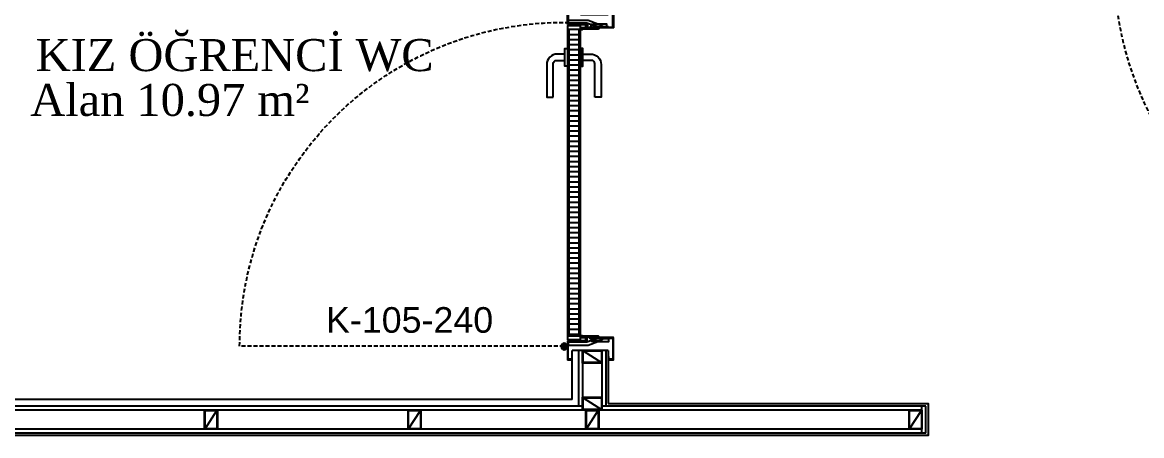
# Model space of a CAD drawing. Header units: millimetres. Extents: x -29311 to -3405, y 28913 to 42880.
# Drawn here: x -17398.6 to -17049.3, y 36365 to 36494.2 of the extents above; entities that cross this region are included whole.
import ezdxf
from ezdxf.enums import TextEntityAlignment as Align

# ---------------------------------------------------------------- set-up
doc = ezdxf.new("R2010")
doc.units = ezdxf.units.MM
doc.linetypes.add('HIDDEN', pattern=[0.375, 0.25, -0.125])
for name, color, linetype in [('A-DUVAR-ALCIPAN', 9, 'Continuous'), ('A-DUVAR-ALCIPAN-CELIK', 144, 'Continuous'), ('A-KAPI-AHSAP', 245, 'Continuous'), ('A-KAPI-AKSESUAR', 206, 'Continuous'), ('A-KAPI-METAL', 84, 'Continuous'), ('A-KAPI-PROFIL', 206, 'Continuous'), ('A-KAPLAMA-SERAMIK', 31, 'Continuous'), ('A-SIVA-ALCIPAN', 247, 'Continuous'), ('A-YAZI', 136, 'Continuous'), ('level', 10, 'Continuous')]:
    doc.layers.add(name, color=color, linetype=linetype)
doc.styles.get("Standard").update_dxf_attribs({"font": 'arial.ttf'})
doc.styles.add('YAZ', font='times.ttf', dxfattribs={"height": 0.12})
doc.styles.add('YAZ-50', font='times.ttf', dxfattribs={"width": 0.9})

# ---------------------------------------------------------------- blocks, each defined once
blk = doc.blocks.new('A$C1989330F')
at = {"layer": 'A-KAPI-AKSESUAR'}
blk.add_lwpolyline([(27.5, 0), (-27.5, 0), (-27.5, -8), (27.5, -8)], close=True, dxfattribs=at)
blk.add_lwpolyline([(-125, -45), (-20, -45, 0.414214), (-10, -35), (-10, -8), (10, -8), (10, -32, -0.414214), (-23, -65), (-125, -65)], format="xyb", close=True, dxfattribs=at)
blk = doc.blocks.new('*U511')
at = {"ltscale": 12}
h = blk.add_hatch(dxfattribs=at)
h.set_pattern_fill('ANSI31', color=8, scale=5, angle=45)
h.set_pattern_definition([(90, (47.96, 20), (-15.875, 3e-15), [])])
h.paths.add_polyline_path([(1004, -130), (44, -130), (44, -160), (1004, -160)])
at = {"color": 8, "linetype": 'HIDDEN', "ltscale": 50}
blk.add_lwpolyline([(12.6, -176.2), (12.6, -1188.5, 0.417281), (1024.9, -165.6)], format="xyb", dxfattribs=at)
at = {"layer": 'A-KAPI-AHSAP'}
for points in [[(44, -165), (34, -165), (34, -148), (34, -148), (34, -125), (44, -125), (44, -165)], [(44, -125), (1004, -125)], [(1004, -165), (1004, -125), (1014, -125), (1014, -165), (1014, -165), (1014, -165), (1004, -165)], [(1004, -165), (44, -165)]]:
    blk.add_lwpolyline(points, dxfattribs=at)
blk.add_lwpolyline([(1004, -130), (44, -130), (44, -160), (1004, -160)], close=True, dxfattribs=at)
at = {"layer": 'A-KAPI-AKSESUAR'}
for radius in [10, 5, 4]:
    blk.add_circle((12, -175), radius, dxfattribs=at)
at = {"layer": 'A-KAPI-METAL'}
for points in [[(-29, -21.2), (39, -21.2, -0.414214), (40, -22.2), (40, -95.9), (38, -95.9), (38, -23.7, 0.414214), (37.5, -23.2), (-27.5, -23.2, 0.414214), (-28, -23.7), (-28, -35.2, 0.414214), (-27.5, -35.7), (-20, -35.7), (-20, -37.7), (-29, -37.7, -0.414214), (-30, -36.7), (-30, -22.2, -0.414214)], [(1077, -21.2), (1009, -21.2, 0.414214), (1008, -22.2), (1008, -95.9), (1010, -95.9), (1010, -23.7, -0.414214), (1010.5, -23.2), (1075.5, -23.2, -0.414214), (1076, -23.7), (1076, -35.2, -0.414214), (1075.5, -35.7), (1068, -35.7), (1068, -37.7), (1077, -37.7, 0.414214), (1078, -36.7), (1078, -22.2, 0.414214)], [(-30, -151, -0.414214), (-29, -150), (-20, -150), (-20, -152), (-27.5, -152, 0.414214), (-28, -152.5), (-28, -162.5, 0.414214), (-27.5, -163), (26.5, -163, 0.414214), (27, -162.5), (27, -105, -0.414214), (28.2, -104), (41, -104, -0.414154), (42, -105), (42, -119.5), (42, -82.6), (42, -68.4), (42, -82.6), (40, -82.6), (40, -68.4, -1), (44, -68.4), (44, -119.8, -0.934642), (40, -119.5), (40, -106.5, 0.414214), (39.5, -106), (29.5, -106, 0.414214), (29, -106.5), (29, -164, -0.414214), (28, -165), (-29, -165, -0.414214), (-30, -164)], [(1078, -151, 0.414214), (1077, -150), (1068, -150), (1068, -152), (1075.5, -152, -0.414214), (1076, -152.5), (1076, -162.5, -0.414214), (1075.5, -163), (1021.5, -163, -0.414214), (1021, -162.5), (1021, -104, 0.414214), (1019.7, -103), (1007, -103, 0.414154), (1006, -104), (1005.9, -119.5), (1006, -82.6), (1006, -68.4), (1006, -82.6), (1008, -82.6), (1008, -68.4, 1), (1004, -68.4), (1004, -119.8, 0.938583), (1007.9, -119.5), (1008, -105.5, -0.414214), (1008.5, -105), (1018.4, -105, -0.414214), (1019, -105.5), (1019, -164, 0.414214), (1020, -165), (1077, -165, 0.414214), (1078, -164)]]:
    blk.add_lwpolyline(points, format="xyb", close=True, dxfattribs=at)
at = {"layer": 'A-KAPI-PROFIL'}
for points in [[(16.5, -100.9), (27.5, -70.4), (27.5, -36.5), (37.5, -36.5), (37.5, -72.2), (25.9, -104.3), (25.9, -163), (16.5, -163)], [(1031.5, -100.9), (1020.5, -70.4), (1020.5, -43.8), (1010.5, -43.8), (1010.5, -72.2), (1022.1, -104.3), (1022.1, -163), (1031.5, -163)]]:
    blk.add_lwpolyline(points, close=True, dxfattribs=at)
for points in [[(36.5, -36.8), (37.5, -36.8), (37.5, -52.5), (29.6, -66.1), (29.6, -89.8), (36.6, -89.8), (36.6, -90.8), (28.6, -90.8), (28.6, -65.8), (36.5, -52.2), (36.5, -36.8)], [(1011.5, -36.8), (1010.5, -36.8), (1010.5, -52.5), (1018.3, -66.1), (1018.3, -89.8), (1011.3, -89.8), (1011.3, -90.8), (1019.3, -90.8), (1019.3, -65.8), (1011.5, -52.2), (1011.5, -36.8)]]:
    blk.add_lwpolyline(points, dxfattribs=at)
at = {"layer": 'A-KAPI-PROFIL', "color": 8}
for points in [[(39.7, -111.2, 0.414214), (37.7, -109.2), (31.3, -109.2, 0.414214), (29.3, -111.2), (29.3, -122, 0.414214), (31.3, -124), (45.3, -124, 0.414214), (46.3, -123), (46.3, -120, 1), (44.3, -120), (44.3, -121.5), (39.7, -121.5)], [(1018.7, -111.2, 0.414214), (1016.7, -109.2), (1010.2, -109.2, 0.414214), (1008.2, -111.2), (1008.2, -121.5), (1003.7, -121.5), (1003.7, -120, 1), (1001.7, -120), (1001.7, -123, 0.414214), (1002.7, -124), (1014, -124), (1016.7, -124, 0.414214), (1018.7, -122)]]:
    blk.add_lwpolyline(points, format="xyb", close=True, dxfattribs=at)
at = {"layer": 'DEFPOINTS', "linetype": 'ByBlock', "ltscale": 12}
for p, q in [((0, -37.7), (0, -150)), ((1048, -37.7), (1048, -125))]:
    blk.add_line(p, q, dxfattribs=at)
at = {"ltscale": 12, "xscale": -1, "rotation": 180}
blk.add_blockref('A$C1989330F', (916, -125), dxfattribs=at)
at = {"ltscale": 12}
blk.add_blockref('A$C1989330F', (916, -165), dxfattribs=at)
blk = doc.blocks.new('40 60')
at = {"layer": 'A-DUVAR-ALCIPAN-CELIK'}
for points in [[(82132.16, 6001.66), (82132.16, 6007.66), (82128.16, 6007.66), (82128.16, 6001.66)], [(82132.01, 6001.81), (82132.01, 6007.51), (82128.31, 6007.51), (82128.31, 6001.81)]]:
    blk.add_lwpolyline(points, close=True, dxfattribs=at)
blk.add_lwpolyline([(82128.31, 6007.51), (82132.01, 6001.81)], dxfattribs=at)

msp = doc.modelspace()

# ---------------------------------------------------------------- linework, layer by layer
at = {"layer": 'A-DUVAR-ALCIPAN'}
for p, q in [((-17224.99, 36374.27), (-17224.99, 36391.68)), ((-17223.74, 36373.02), (-17223.74, 36391.68)), ((-17217.74, 36391.68), (-17217.74, 36373.02)), ((-17216.49, 36391.68), (-17216.49, 36374.27)), ((-17223.74, 36374.27), (-17455.74, 36374.27)), ((-17116.61, 36374.27), (-17217.74, 36374.27)), ((-17213.74, 36374.27), (-17217.74, 36374.27)), ((-17117.86, 36365.77), (-17117.86, 36374.27)), ((-17116.61, 36365.77), (-17116.61, 36374.27)), ((-17213.74, 36373.02), (-17464.74, 36373.02)), ((-17117.86, 36373.02), (-17217.74, 36373.02)), ((-17117.86, 36367.02), (-17471.99, 36367.02)), ((-17116.61, 36365.77), (-17471.99, 36365.77))]:
    msp.add_line(p, q, dxfattribs=at)
at = {"layer": 'A-KAPLAMA-SERAMIK', "ltscale": 0.1}
for q in [(-17226.99, 36391.68), (-17452.49, 36376.27)]:
    msp.add_line((-17226.99, 36376.27), q, dxfattribs=at)
at = {"layer": 'A-SIVA-ALCIPAN'}
msp.add_line((-17215.74, 36391.68), (-17215.74, 36375.02), dxfattribs=at)
for points in [[(-17215.74, 36391.68), (-17226.99, 36391.68)], [(-17215.74, 36375.02), (-17115.86, 36375.02), (-17115.86, 36365.02), (-17472.74, 36365.02)]]:
    msp.add_lwpolyline(points, dxfattribs=at)

# ---------------------------------------------------------------- block references
at = {"layer": 'A-DUVAR-ALCIPAN-CELIK', "xscale": -1}
for p, rotation in [((-11216.09, 118519.84), 90), ((-11216.09, 118505.18), 90), ((-99469.9, 42374.68), 180), ((-99406.4, 42374.68), 180), ((-99350.9, 42374.68), 180), ((-99250.02, 42374.68), 180)]:
    msp.add_blockref('40 60', p, dxfattribs=dict(at, rotation=rotation))
at = {"layer": 'A-KAPI-AHSAP', "xscale": -0.1, "yscale": 0.1, "zscale": 0.1}
msp.add_blockref('*U511', (-16955.23, 36529.08), dxfattribs=at)
at = {"layer": 'A-KAPI-AHSAP', "xscale": -0.1, "yscale": 0.1, "zscale": 0.1, "rotation": 270}
msp.add_blockref('*U511', (-17211.97, 36391.68), dxfattribs=at)

# ---------------------------------------------------------------- texts
at = {"layer": 'A-YAZI'}
for s, style, p in [('KIZ ÖĞRENCİ WC', 'YAZ', (-17332.36, 36478.95)), ('Alan 10.97 m²', 'YAZ-50', (-17352.57, 36464.94))]:
    msp.add_text(s, height=10, dxfattribs=dict(at, style=style)).set_placement(p, align=Align.CENTER)
at = {"layer": 'level', "insert": (-17303.86, 36405.18), "char_height": 8, "width": 13.9869, "attachment_point": 1}
msp.add_mtext('K-105-240', dxfattribs=at)

doc.saveas('drawing.dxf')
